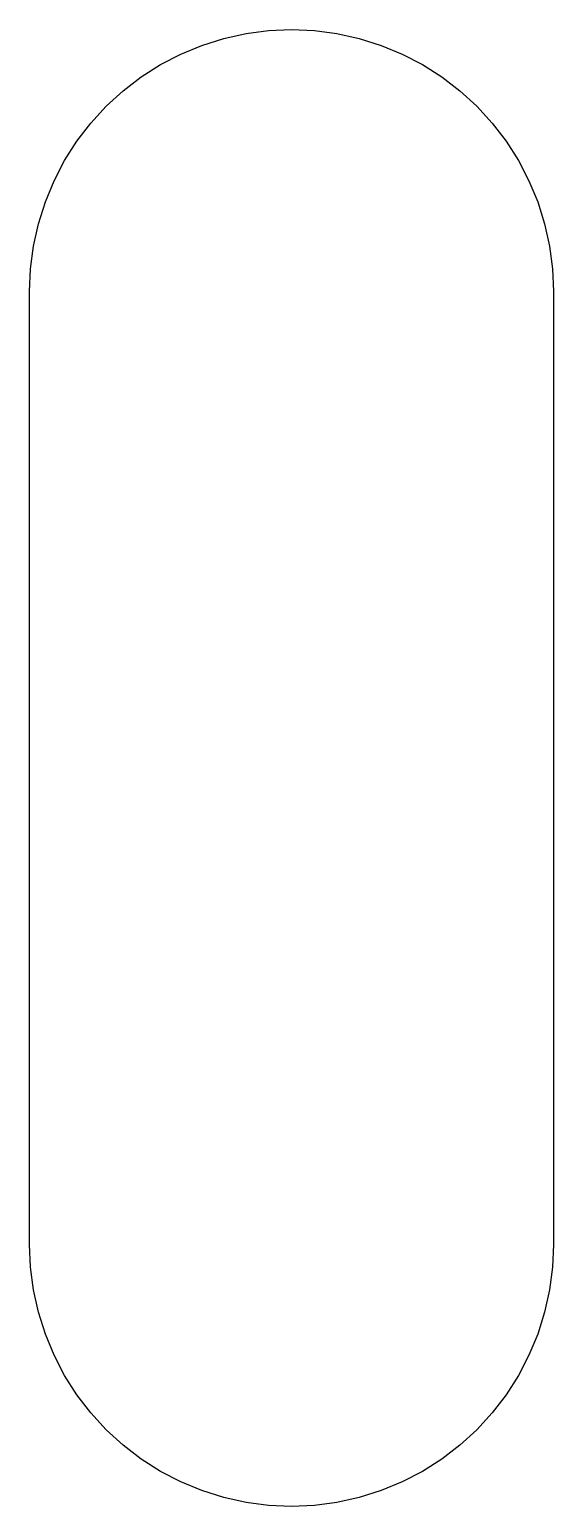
# Model space of a CAD drawing. Header units: metres. Extents: x -142 to 142, y -47 to 47.
# Drawn here: x -15.4 to -13.2, y -3.8 to 2.4 of the extents above; entities that cross this region are included whole.
import ezdxf

# ---------------------------------------------------------------- set-up
doc = ezdxf.new("R2010")
doc.units = ezdxf.units.M

msp = doc.modelspace()

# ---------------------------------------------------------------- linework, layer by layer
for p, q in [((-14.6762, 2.33365), (-14.5847, 2.3625)), ((-14.5847, 2.3625), (-14.491, 2.38329)), ((-14.491, 2.38329), (-14.3959, 2.39581)), ((-14.3959, 2.39581), (-14.3, 2.39999)), ((-14.3, 2.39999), (-14.2041, 2.39581)), ((-14.2041, 2.39581), (-14.109, 2.38329)), ((-14.109, 2.38329), (-14.0153, 2.3625)), ((-14.0153, 2.3625), (-13.9238, 2.33365)), ((-14.85, 2.25262), (-14.7649, 2.29694)), ((-14.7649, 2.29694), (-14.6762, 2.33365)), ((-13.9238, 2.33365), (-13.8351, 2.29694)), ((-13.8351, 2.29694), (-13.75, 2.25262)), ((-14.9309, 2.20107), (-14.85, 2.25262)), ((-13.75, 2.25262), (-13.6691, 2.20107)), ((-15.0071, 2.14264), (-14.9309, 2.20107)), ((-13.6691, 2.20107), (-13.5929, 2.14264)), ((-15.0778, 2.0778), (-15.0071, 2.14264)), ((-13.5929, 2.14264), (-13.5222, 2.0778)), ((-15.1426, 2.00706), (-15.0778, 2.0778)), ((-13.5222, 2.0778), (-13.4573, 2.00706)), ((-15.2011, 1.93092), (-15.1426, 2.00706)), ((-13.4573, 2.00706), (-13.3989, 1.93092)), ((-15.2526, 1.84999), (-15.2011, 1.93092)), ((-13.3989, 1.93092), (-13.3474, 1.84999)), ((-15.2969, 1.76488), (-15.2526, 1.84999)), ((-13.3474, 1.84999), (-13.3031, 1.76488)), ((-15.3336, 1.67621), (-15.2969, 1.76488)), ((-13.3031, 1.76488), (-13.2663, 1.67621)), ((-15.3625, 1.58469), (-15.3336, 1.67621)), ((-13.2663, 1.67621), (-13.2375, 1.58469)), ((-15.3833, 1.491), (-15.3625, 1.58469)), ((-13.2375, 1.58469), (-13.2167, 1.491)), ((-15.3958, 1.39586), (-15.3833, 1.491)), ((-13.2167, 1.491), (-13.2042, 1.39586)), ((-15.4, 1.29999), (-15.3958, 1.39586)), ((-13.2042, 1.39586), (-13.2, 1.29999)), ((-15.4, -2.7), (-15.4, 1.29999)), ((-13.2, 1.29999), (-13.2, -2.7)), ((-15.3958, -2.79587), (-15.4, -2.7)), ((-13.2, -2.7), (-13.2042, -2.79587)), ((-15.3833, -2.89101), (-15.3958, -2.79587)), ((-13.2042, -2.79587), (-13.2167, -2.89101)), ((-15.3625, -2.9847), (-15.3833, -2.89101)), ((-13.2167, -2.89101), (-13.2375, -2.9847)), ((-15.3336, -3.07622), (-15.3625, -2.9847)), ((-13.2375, -2.9847), (-13.2663, -3.07622)), ((-15.2969, -3.16487), (-15.3336, -3.07622)), ((-13.2663, -3.07622), (-13.3031, -3.16487)), ((-15.2526, -3.24998), (-15.2969, -3.16487)), ((-13.3031, -3.16487), (-13.3474, -3.24998)), ((-15.2011, -3.33093), (-15.2526, -3.24998)), ((-13.3474, -3.24998), (-13.3989, -3.33093)), ((-15.1426, -3.40706), (-15.2011, -3.33093)), ((-13.3989, -3.33093), (-13.4573, -3.40706)), ((-15.0778, -3.47781), (-15.1426, -3.40706)), ((-13.4573, -3.40706), (-13.5222, -3.47781)), ((-15.0071, -3.54265), (-15.0778, -3.47781)), ((-13.5222, -3.47781), (-13.5929, -3.54265)), ((-14.9309, -3.60106), (-15.0071, -3.54265)), ((-13.5929, -3.54265), (-13.6691, -3.60106)), ((-14.85, -3.65262), (-14.9309, -3.60106)), ((-14.7649, -3.69693), (-14.85, -3.65262)), ((-13.75, -3.65262), (-13.8351, -3.69693)), ((-13.6691, -3.60106), (-13.75, -3.65262)), ((-14.6762, -3.73366), (-14.7649, -3.69693)), ((-13.8351, -3.69693), (-13.9238, -3.73366)), ((-14.5847, -3.76251), (-14.6762, -3.73366)), ((-14.491, -3.78328), (-14.5847, -3.76251)), ((-14.0153, -3.76251), (-14.109, -3.78328)), ((-13.9238, -3.73366), (-14.0153, -3.76251)), ((-14.3959, -3.79581), (-14.491, -3.78328)), ((-14.3, -3.79999), (-14.3959, -3.79581)), ((-14.2041, -3.79581), (-14.3, -3.79999)), ((-14.109, -3.78328), (-14.2041, -3.79581))]:
    msp.add_line(p, q)

doc.saveas('drawing.dxf')
